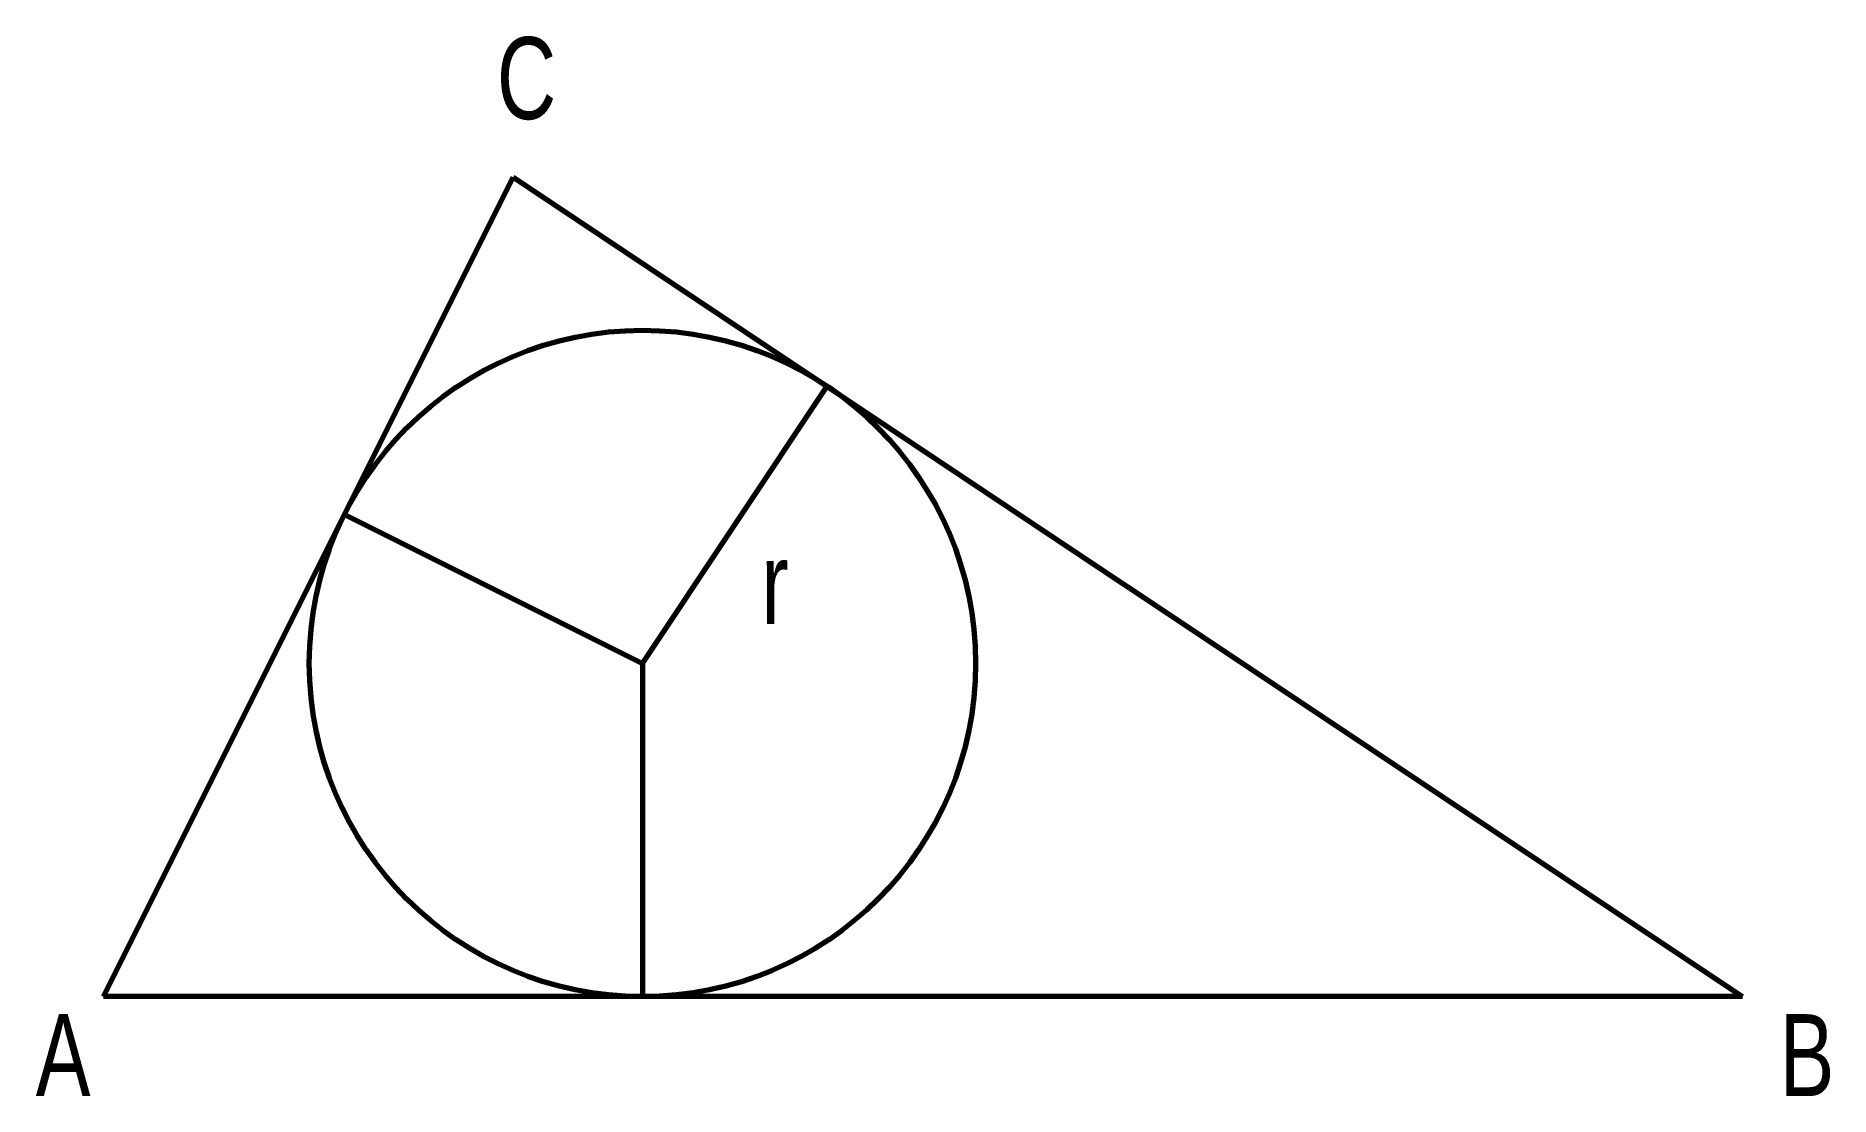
# Model space of a CAD drawing. Header units: millimetres. Extents: x -5 to 126, y -7 to 70.
import ezdxf

# ---------------------------------------------------------------- set-up
doc = ezdxf.new("R2010")
doc.units = ezdxf.units.MM
doc.layers.get('0').update_dxf_attribs({"linetype": 'CONTINUOUS', "lineweight": 0})
doc.styles.get("Standard").update_dxf_attribs({"font": 'txt', "width": 0.75})

msp = doc.modelspace()

# ---------------------------------------------------------------- linework, layer by layer
at = {"lineweight": 70}
for p, q in [((0, 0), (30, 60)), ((30, 60), (120, 0)), ((39.46, 24.39), (52.98, 44.68)), ((17.65, 35.29), (39.46, 24.39)), ((39.46, 24.39), (39.46, 0)), ((120, 0), (0, 0))]:
    msp.add_line(p, q, dxfattribs=at)
msp.add_circle((39.46, 24.39), 24.39, dxfattribs=at)

# ---------------------------------------------------------------- texts
at = {"lineweight": 70, "char_height": 6, "width": 100, "attachment_point": 1}
for s, insert in [('C', (28.8, 70.24)), ('r', (48.16, 33.28)), ('A', (-4.96, -1.28)), ('B', (122.72, -1.28))]:
    msp.add_mtext(s, dxfattribs=dict(at, insert=insert))

doc.saveas('drawing.dxf')
